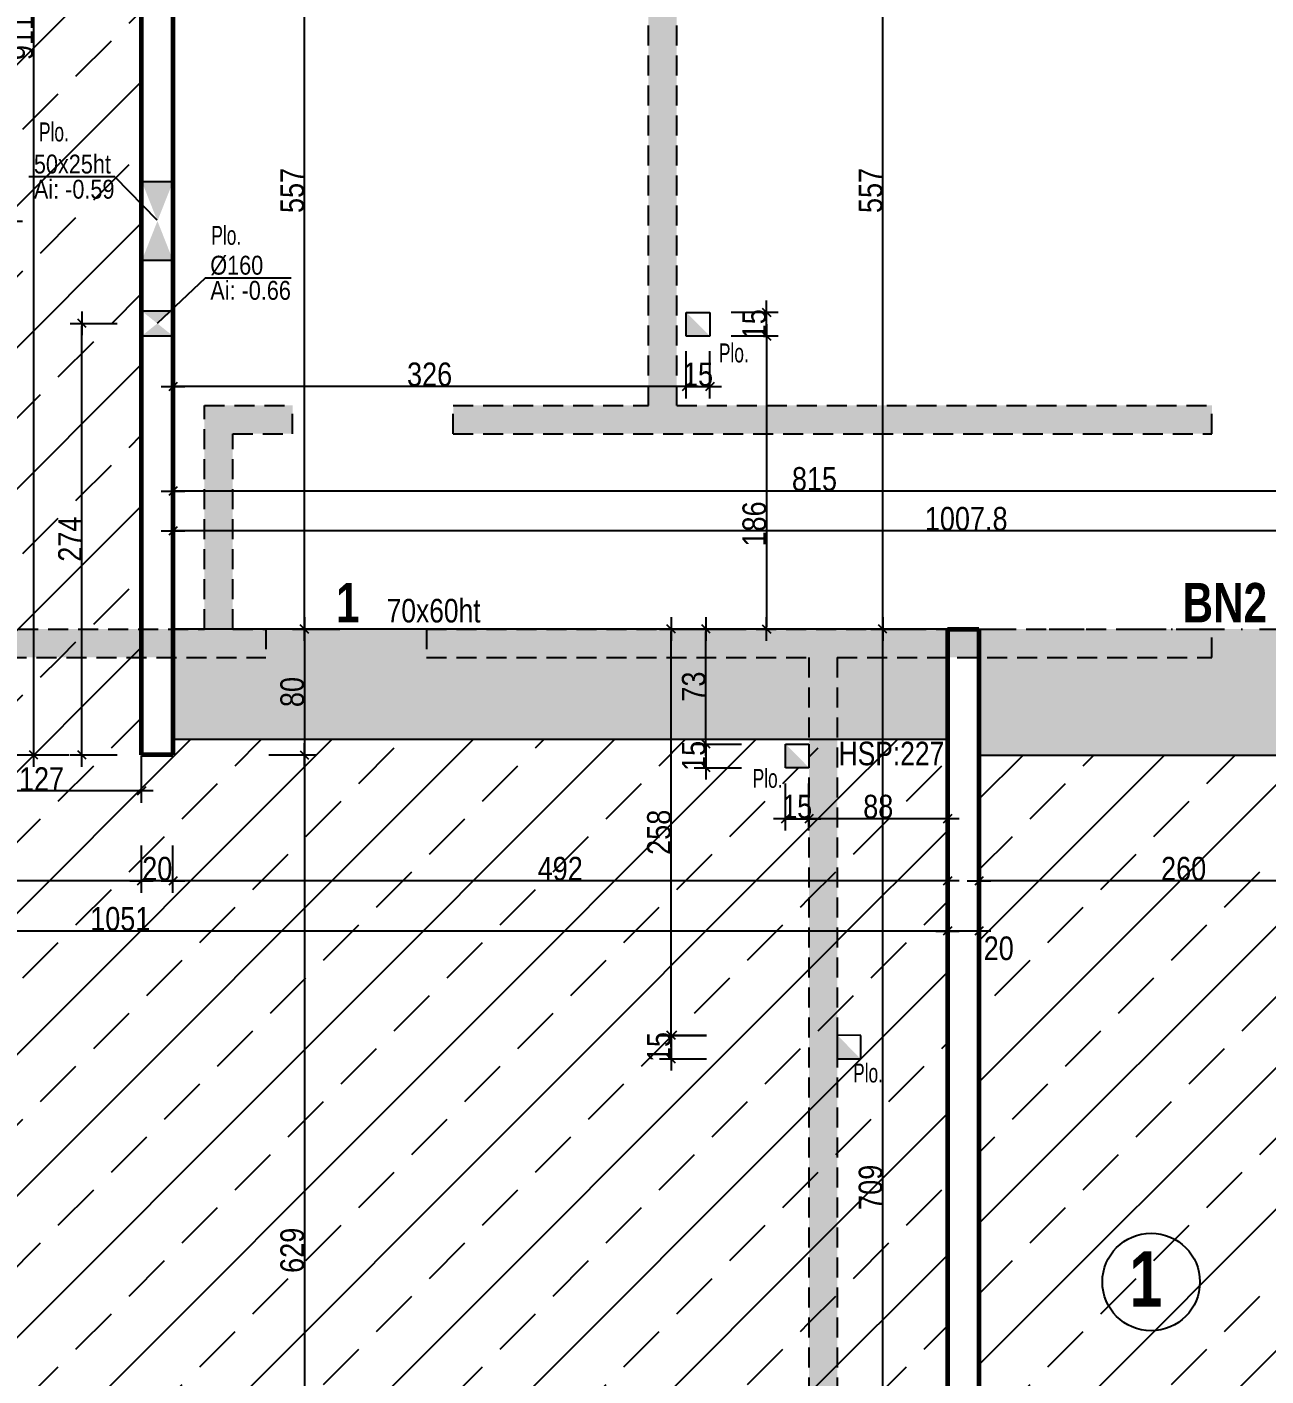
# Model space of a CAD drawing. Header units: centimetres. Extents: x 38820 to 82487, y -36363 to -12804.
# Drawn here: x 48193 to 48980, y -24758 to -23901 of the extents above; entities that cross this region are included whole.
import ezdxf
from ezdxf.enums import TextEntityAlignment as Align

# ---------------------------------------------------------------- set-up
doc = ezdxf.new("R2010")
doc.units = ezdxf.units.CM
doc.header["$LTSCALE"] = 0.5
doc.linetypes.add('CACHEX2', pattern=[19.05, 12.7, -6.35])
doc.linetypes.add('TIRETPT2', pattern=[12.7, 6.35, -3.175, 0, -3.175])
doc.layers.get('DEFPOINTS').update_dxf_attribs({"linetype": 'CONTINUOUS'})
for name, color, linetype in [('01_cote_gen', 4, 'CONTINUOUS'), ('01_linteaux', 2, 'CONTINUOUS'), ('01_murs_sup', 2, 'CACHEX2'), ('01_poch_BN', 9, 'CONTINUOUS'), ('01_resv', 32, 'CONTINUOUS'), ('01_texte', 230, 'CONTINUOUS'), ('AA_COTES', 2, 'CONTINUOUS')]:
    doc.layers.add(name, color=color, linetype=linetype)
doc.layers.add('01_murs_coup', color=5, linetype='CONTINUOUS', lineweight=60)
doc.styles.add('Arial Narrow', font='ARIALN.TTF')
doc.styles.add('impact', font='impact.ttf')
doc.styles.add('MATTE_TXT', font='arial.ttf')
doc.styles.add('STYLE2', font='ARIALN.TTF')
doc.dimstyles.new('JB50', dxfattribs={"dimscale": 0.1, "dimtxt": 150, "dimasz": 15, "dimexe": 0.1, "dimexo": 0.1, "dimgap": 0.09, "dimtad": 1, "dimdec": 1, "dimdsep": 46, "dimtxsty": 'STYLE2', "dimblk1": 'BOND_G', "dimblk2": 'BOND_D', "dimsah": 1, "dimcen": 1.5, "dimdle": 0.01, "dimse1": 1, "dimse2": 1, "dimclrd": 4, "dimclre": 2, "dimclrt": 6, "dimazin": 2, "dimtfac": 2.333333, "dimtdec": 1, "dimtix": 1, "dimtmove": 2, "dimatfit": 3, "dimldrblk": 'BOND_G', "dimfxl": 1, "dimtolj": 1, "dimtzin": 0, "dimarcsym": 0})
pattern_1 = [(135, (-19116.01, 5490.093), (-11.22532015, 9e-16), [7.9375, -7.9375])]

# ---------------------------------------------------------------- blocks, each defined once
blk = doc.blocks.new('BOND_G')
at = {"layer": 'AA_COTES', "color": 0}
for p, q in [((0, -5), (0, 15)), ((5, 0), (-5, 0)), ((1.77, 1.77), (-1.77, -1.77))]:
    blk.add_line(p, q, dxfattribs=at)
blk = doc.blocks.new('BOND_D')
at = {"layer": 'AA_COTES', "color": 0}
for p, q in [((5, 0), (-5, 0)), ((-1.77, -1.77), (1.77, 1.77)), ((0, 5), (0, -15))]:
    blk.add_line(p, q, dxfattribs=at)
blk = doc.blocks.new('*D755')
at = {"layer": '01_cote_gen', "color": 4, "lineweight": -2, "transparency": 16777216}
blk.add_line((49056.14, -24443.32), (48799.13, -24443.32), dxfattribs=at)
at = {"layer": 'DEFPOINTS', "color": 0}
for p in [(48797.63, -24363.37), (49057.64, -24363.37), (48797.63, -24443.32)]:
    blk.add_point(p, dxfattribs=at)
at = {"layer": '01_cote_gen', "color": 4, "lineweight": -2, "transparency": 16777216, "xscale": 1.5, "yscale": 1.5, "zscale": 1.5, "rotation": 180}
blk.add_blockref('BOND_D', (48797.63, -24443.32), dxfattribs=at)
at = {"layer": '01_cote_gen', "color": 4, "lineweight": -2, "transparency": 16777216, "xscale": 1.5, "yscale": 1.5, "zscale": 1.5}
blk.add_blockref('BOND_G', (49057.64, -24443.32), dxfattribs=at)
at = {"layer": '01_cote_gen', "color": 6, "transparency": 16777216, "insert": (48927.63, -24435.65), "char_height": 15, "attachment_point": 5, "style": 'STYLE2'}
blk.add_mtext('\\A1;260', dxfattribs=at)
blk = doc.blocks.new('*D756')
at = {"layer": '01_cote_gen', "color": 4, "lineweight": -2, "transparency": 16777216}
blk.add_line((48776.13, -24443.32), (48287.13, -24443.32), dxfattribs=at)
at = {"layer": 'DEFPOINTS', "color": 0}
for p in [(48285.63, -24363.31), (48777.63, -24394.91), (48285.63, -24443.32)]:
    blk.add_point(p, dxfattribs=at)
at = {"layer": '01_cote_gen', "color": 4, "lineweight": -2, "transparency": 16777216, "xscale": 1.5, "yscale": 1.5, "zscale": 1.5, "rotation": 180}
blk.add_blockref('BOND_D', (48285.63, -24443.32), dxfattribs=at)
at = {"layer": '01_cote_gen', "color": 4, "lineweight": -2, "transparency": 16777216, "xscale": 1.5, "yscale": 1.5, "zscale": 1.5}
blk.add_blockref('BOND_G', (48777.63, -24443.32), dxfattribs=at)
at = {"layer": '01_cote_gen', "color": 6, "transparency": 16777216, "insert": (48531.63, -24435.65), "char_height": 15, "attachment_point": 5, "style": 'STYLE2'}
blk.add_mtext('\\A1;492', dxfattribs=at)
blk = doc.blocks.new('*D757')
at = {"layer": '01_cote_gen', "color": 4, "lineweight": -2, "transparency": 16777216}
blk.add_line((48284.13, -24443.32), (48267.13, -24443.32), dxfattribs=at)
at = {"layer": 'DEFPOINTS', "color": 0}
for p in [(48265.63, -24363.31), (48285.63, -24363.31), (48265.63, -24443.32)]:
    blk.add_point(p, dxfattribs=at)
at = {"layer": '01_cote_gen', "color": 4, "lineweight": -2, "transparency": 16777216, "xscale": 1.5, "yscale": 1.5, "zscale": 1.5, "rotation": 180}
blk.add_blockref('BOND_D', (48265.63, -24443.32), dxfattribs=at)
at = {"layer": '01_cote_gen', "color": 4, "lineweight": -2, "transparency": 16777216, "xscale": 1.5, "yscale": 1.5, "zscale": 1.5}
blk.add_blockref('BOND_G', (48285.63, -24443.32), dxfattribs=at)
at = {"layer": '01_cote_gen', "color": 6, "transparency": 16777216, "insert": (48275.63, -24435.65), "char_height": 15, "attachment_point": 5, "style": 'STYLE2'}
blk.add_mtext('\\A1;20', dxfattribs=at)
blk = doc.blocks.new('*D758')
at = {"layer": '01_cote_gen', "color": 4, "lineweight": -2, "transparency": 16777216}
blk.add_line((48264.13, -24443.32), (47964.14, -24443.32), dxfattribs=at)
at = {"layer": 'DEFPOINTS', "color": 0}
for p in [(47962.64, -24363.31), (48265.63, -24363.31), (47962.64, -24443.32)]:
    blk.add_point(p, dxfattribs=at)
at = {"layer": '01_cote_gen', "color": 4, "lineweight": -2, "transparency": 16777216, "xscale": 1.5, "yscale": 1.5, "zscale": 1.5, "rotation": 180}
blk.add_blockref('BOND_D', (47962.64, -24443.32), dxfattribs=at)
at = {"layer": '01_cote_gen', "color": 4, "lineweight": -2, "transparency": 16777216, "xscale": 1.5, "yscale": 1.5, "zscale": 1.5}
blk.add_blockref('BOND_G', (48265.63, -24443.32), dxfattribs=at)
at = {"layer": '01_cote_gen', "color": 6, "transparency": 16777216, "insert": (48114.13, -24435.65), "char_height": 15, "attachment_point": 5, "style": 'STYLE2'}
blk.add_mtext('\\A1;303', dxfattribs=at)
blk = doc.blocks.new('*D762')
at = {"layer": '01_cote_gen', "color": 4, "lineweight": -2, "transparency": 16777216}
blk.add_line((48796.13, -24475.12), (48779.13, -24475.12), dxfattribs=at)
at = {"layer": 'DEFPOINTS', "color": 0}
for p in [(48777.63, -24475.12), (48777.63, -24527.91), (48797.63, -24527.91)]:
    blk.add_point(p, dxfattribs=at)
at = {"layer": '01_cote_gen', "color": 4, "lineweight": -2, "transparency": 16777216, "xscale": 1.5, "yscale": 1.5, "zscale": 1.5, "rotation": 180}
blk.add_blockref('BOND_D', (48777.63, -24475.12), dxfattribs=at)
at = {"layer": '01_cote_gen', "color": 4, "lineweight": -2, "transparency": 16777216, "xscale": 1.5, "yscale": 1.5, "zscale": 1.5}
blk.add_blockref('BOND_G', (48797.63, -24475.12), dxfattribs=at)
at = {"layer": '01_cote_gen', "color": 6, "transparency": 16777216, "insert": (48810.17, -24486.19), "char_height": 15, "attachment_point": 5, "style": 'STYLE2'}
blk.add_mtext('\\A1;20', dxfattribs=at)
blk = doc.blocks.new('*D763')
at = {"layer": '01_cote_gen', "color": 4, "lineweight": -2, "transparency": 16777216}
blk.add_line((48776.13, -24475.12), (47728.14, -24475.12), dxfattribs=at)
at = {"layer": 'DEFPOINTS', "color": 0}
for p in [(47726.64, -24452.62), (48777.63, -24452.62), (47726.64, -24475.12)]:
    blk.add_point(p, dxfattribs=at)
at = {"layer": '01_cote_gen', "color": 4, "lineweight": -2, "transparency": 16777216, "xscale": 1.5, "yscale": 1.5, "zscale": 1.5, "rotation": 180}
blk.add_blockref('BOND_D', (47726.64, -24475.12), dxfattribs=at)
at = {"layer": '01_cote_gen', "color": 4, "lineweight": -2, "transparency": 16777216, "xscale": 1.5, "yscale": 1.5, "zscale": 1.5}
blk.add_blockref('BOND_G', (48777.63, -24475.12), dxfattribs=at)
at = {"layer": '01_cote_gen', "color": 6, "transparency": 16777216, "insert": (48252.14, -24467.45), "char_height": 15, "attachment_point": 5, "style": 'STYLE2'}
blk.add_mtext('\\A1;1051', dxfattribs=at)
blk = doc.blocks.new('*D805')
at = {"layer": '01_cote_gen', "color": 4, "lineweight": -2, "transparency": 16777216}
blk.add_line((48197.13, -24361.81), (48197.13, -23453.81), dxfattribs=at)
at = {"layer": 'DEFPOINTS', "color": 0}
for p in [(48197.13, -23452.31), (48236.53, -23452.31), (48265.63, -24363.31)]:
    blk.add_point(p, dxfattribs=at)
at = {"layer": '01_cote_gen', "color": 4, "lineweight": -2, "transparency": 16777216, "xscale": 1.5, "yscale": 1.5, "zscale": 1.5}
for name, p, rotation in [('BOND_D', (48197.13, -23452.31), 90), ('BOND_G', (48197.13, -24363.31), 270)]:
    blk.add_blockref(name, p, dxfattribs=dict(at, rotation=rotation))
at = {"layer": '01_cote_gen', "color": 6, "transparency": 16777216, "insert": (48189.46, -23907.81), "char_height": 15, "attachment_point": 5, "rotation": 90, "style": 'STYLE2'}
blk.add_mtext('\\A1;911', dxfattribs=at)
blk = doc.blocks.new('*D811')
at = {"layer": '01_cote_gen', "color": 4, "lineweight": -2, "transparency": 16777216}
blk.add_line((48369.1, -24281.87), (48369.1, -23727.86), dxfattribs=at)
at = {"layer": 'DEFPOINTS', "color": 0}
for p in [(48369.1, -23726.36), (48428.47, -23726.36), (48375.37, -24283.37)]:
    blk.add_point(p, dxfattribs=at)
at = {"layer": '01_cote_gen', "color": 4, "lineweight": -2, "transparency": 16777216, "xscale": 1.5, "yscale": 1.5, "zscale": 1.5}
for name, p, rotation in [('BOND_D', (48369.1, -23726.36), 90), ('BOND_G', (48369.1, -24283.37), 270)]:
    blk.add_blockref(name, p, dxfattribs=dict(at, rotation=rotation))
at = {"layer": '01_cote_gen', "color": 6, "transparency": 16777216, "insert": (48361.47, -24004.87), "char_height": 15, "attachment_point": 5, "rotation": 90, "style": 'STYLE2'}
blk.add_mtext('\\A1;557', dxfattribs=at)
blk = doc.blocks.new('*D812')
at = {"layer": '01_cote_gen', "color": 4, "lineweight": -2, "transparency": 16777216}
blk.add_line((48369.1, -24284.87), (48369.1, -24361.87), dxfattribs=at)
at = {"layer": 'DEFPOINTS', "color": 0}
for p in [(48955.57, -24283.37), (48369.1, -24363.37), (48955.57, -24363.37)]:
    blk.add_point(p, dxfattribs=at)
at = {"layer": '01_cote_gen', "color": 4, "lineweight": -2, "transparency": 16777216, "xscale": 1.5, "yscale": 1.5, "zscale": 1.5}
for name, p, rotation in [('BOND_G', (48369.1, -24283.37), 90), ('BOND_D', (48369.1, -24363.37), 270)]:
    blk.add_blockref(name, p, dxfattribs=dict(at, rotation=rotation))
at = {"layer": '01_cote_gen', "color": 6, "transparency": 16777216, "insert": (48361.44, -24323.37), "char_height": 15, "attachment_point": 5, "rotation": 90, "style": 'STYLE2'}
blk.add_mtext('\\A1;80', dxfattribs=at)
blk = doc.blocks.new('*D813')
at = {"layer": '01_cote_gen', "color": 4, "lineweight": -2, "transparency": 16777216}
blk.add_line((48369.1, -24364.87), (48369.1, -24990.87), dxfattribs=at)
at = {"layer": 'DEFPOINTS', "color": 0}
for p in [(48346.6, -24363.37), (48369.1, -24992.37), (48398.72, -24992.37)]:
    blk.add_point(p, dxfattribs=at)
at = {"layer": '01_cote_gen', "color": 4, "lineweight": -2, "transparency": 16777216, "xscale": 1.5, "yscale": 1.5, "zscale": 1.5}
for name, p, rotation in [('BOND_G', (48369.1, -24363.37), 90), ('BOND_D', (48369.1, -24992.37), 270)]:
    blk.add_blockref(name, p, dxfattribs=dict(at, rotation=rotation))
at = {"layer": '01_cote_gen', "color": 6, "transparency": 16777216, "insert": (48361.44, -24677.87), "char_height": 15, "attachment_point": 5, "rotation": 90, "style": 'STYLE2'}
blk.add_mtext('\\A1;629', dxfattribs=at)
blk = doc.blocks.new('*D823')
at = {"layer": '01_cote_gen', "color": 4, "lineweight": -2, "transparency": 16777216}
blk.add_line((48736.49, -24281.87), (48736.49, -23727.86), dxfattribs=at)
at = {"layer": 'DEFPOINTS', "color": 0}
for p in [(48736.49, -23726.36), (48835.63, -23726.36), (48787.63, -24283.37)]:
    blk.add_point(p, dxfattribs=at)
at = {"layer": '01_cote_gen', "color": 4, "lineweight": -2, "transparency": 16777216, "xscale": 1.5, "yscale": 1.5, "zscale": 1.5}
for name, p, rotation in [('BOND_D', (48736.49, -23726.36), 90), ('BOND_G', (48736.49, -24283.37), 270)]:
    blk.add_blockref(name, p, dxfattribs=dict(at, rotation=rotation))
at = {"layer": '01_cote_gen', "color": 6, "transparency": 16777216, "insert": (48728.85, -24004.87), "char_height": 15, "attachment_point": 5, "rotation": 90, "style": 'STYLE2'}
blk.add_mtext('\\A1;557', dxfattribs=at)
blk = doc.blocks.new('*D824')
at = {"layer": '01_cote_gen', "color": 4, "lineweight": -2, "transparency": 16777216}
blk.add_line((48736.49, -24990.87), (48736.49, -24284.87), dxfattribs=at)
at = {"layer": 'DEFPOINTS', "color": 0}
for p in [(48736.49, -24283.37), (48787.63, -24283.37), (48777.63, -24992.37)]:
    blk.add_point(p, dxfattribs=at)
at = {"layer": '01_cote_gen', "color": 4, "lineweight": -2, "transparency": 16777216, "xscale": 1.5, "yscale": 1.5, "zscale": 1.5}
for name, p, rotation in [('BOND_D', (48736.49, -24283.37), 90), ('BOND_G', (48736.49, -24992.37), 270)]:
    blk.add_blockref(name, p, dxfattribs=dict(at, rotation=rotation))
at = {"layer": '01_cote_gen', "color": 6, "transparency": 16777216, "insert": (48728.82, -24637.87), "char_height": 15, "attachment_point": 5, "rotation": 90, "style": 'STYLE2'}
blk.add_mtext('\\A1;709', dxfattribs=at)
blk = doc.blocks.new('*D1113')
at = {"layer": '01_cote_gen', "color": 4, "lineweight": -2, "transparency": 16777216}
blk.add_line((48167.53, -24361.81), (48167.53, -24025.79), dxfattribs=at)
at = {"layer": 'DEFPOINTS', "color": 0}
for p in [(48167.53, -24024.29), (48214.03, -24024.29), (48203.91, -24363.31)]:
    blk.add_point(p, dxfattribs=at)
at = {"layer": '01_cote_gen', "color": 4, "lineweight": -2, "transparency": 16777216, "xscale": 1.5, "yscale": 1.5, "zscale": 1.5}
for name, p, rotation in [('BOND_D', (48167.53, -24024.29), 90), ('BOND_G', (48167.53, -24363.31), 270)]:
    blk.add_blockref(name, p, dxfattribs=dict(at, rotation=rotation))
at = {"layer": '01_cote_gen', "color": 6, "transparency": 16777216, "insert": (48159.86, -24193.8), "char_height": 15, "attachment_point": 5, "rotation": 90, "style": 'STYLE2'}
blk.add_mtext('\\A1;339', dxfattribs=at)
blk = doc.blocks.new('*D1114')
at = {"layer": '01_cote_gen', "color": 4, "lineweight": -2, "transparency": 16777216}
blk.add_line((48227.75, -24361.81), (48227.75, -24090.84), dxfattribs=at)
at = {"layer": 'DEFPOINTS', "color": 0}
for p in [(48227.75, -24089.34), (48275.67, -24089.34), (48265.63, -24363.31)]:
    blk.add_point(p, dxfattribs=at)
at = {"layer": '01_cote_gen', "color": 4, "lineweight": -2, "transparency": 16777216, "xscale": 1.5, "yscale": 1.5, "zscale": 1.5}
for name, p, rotation in [('BOND_D', (48227.75, -24089.34), 90), ('BOND_G', (48227.75, -24363.31), 270)]:
    blk.add_blockref(name, p, dxfattribs=dict(at, rotation=rotation))
at = {"layer": '01_cote_gen', "color": 6, "transparency": 16777216, "insert": (48220.21, -24226.32), "char_height": 15, "attachment_point": 5, "rotation": 90, "style": 'STYLE2'}
blk.add_mtext('\\A1;274', dxfattribs=at)
blk = doc.blocks.new('*D1117')
at = {"layer": '01_cote_gen', "color": 4, "lineweight": -2, "transparency": 16777216}
blk.add_line((48264.13, -24386.18), (48140.09, -24386.18), dxfattribs=at)
at = {"layer": 'DEFPOINTS', "color": 0}
for p in [(48265.63, -24363.31), (48138.59, -24386.18), (48138.59, -24393.68)]:
    blk.add_point(p, dxfattribs=at)
at = {"layer": '01_cote_gen', "color": 4, "lineweight": -2, "transparency": 16777216, "xscale": 1.5, "yscale": 1.5, "zscale": 1.5, "rotation": 180}
blk.add_blockref('BOND_D', (48138.59, -24386.18), dxfattribs=at)
at = {"layer": '01_cote_gen', "color": 4, "lineweight": -2, "transparency": 16777216, "xscale": 1.5, "yscale": 1.5, "zscale": 1.5}
blk.add_blockref('BOND_G', (48265.63, -24386.18), dxfattribs=at)
at = {"layer": '01_cote_gen', "color": 6, "transparency": 16777216, "insert": (48202.11, -24378.64), "char_height": 15, "attachment_point": 5, "style": 'STYLE2'}
blk.add_mtext('\\A1;127', dxfattribs=at)
blk = doc.blocks.new('*D1118')
at = {"layer": '01_cote_gen', "color": 4, "lineweight": -2, "transparency": 16777216}
blk.add_line((48093.56, -24397.19), (48093.56, -24365.18), dxfattribs=at)
at = {"layer": 'DEFPOINTS', "color": 0}
for p in [(48093.56, -24363.68), (48265.63, -24363.68), (48131.09, -24398.69)]:
    blk.add_point(p, dxfattribs=at)
at = {"layer": '01_cote_gen', "color": 4, "lineweight": -2, "transparency": 16777216, "xscale": 1.5, "yscale": 1.5, "zscale": 1.5}
for name, p, rotation in [('BOND_D', (48093.56, -24363.68), 90), ('BOND_G', (48093.56, -24398.69), 270)]:
    blk.add_blockref(name, p, dxfattribs=dict(at, rotation=rotation))
at = {"layer": '01_cote_gen', "color": 6, "transparency": 16777216, "insert": (48085.89, -24381.19), "char_height": 15, "attachment_point": 5, "rotation": 90, "style": 'STYLE2'}
blk.add_mtext('\\A1;35', dxfattribs=at)
blk = doc.blocks.new('*D1120')
at = {"layer": '01_cote_gen', "color": 4, "lineweight": -2, "transparency": 16777216}
for p, q in [((48624.18, -24354.91), (48624.18, -24353.41)), ((48624.18, -24356.41), (48624.18, -24371.41)), ((48624.18, -24372.91), (48624.18, -24374.41))]:
    blk.add_line(p, q, dxfattribs=at)
at = {"layer": 'DEFPOINTS', "color": 0}
for p in [(48727.93, -24356.41), (48624.18, -24371.41), (48727.93, -24371.41)]:
    blk.add_point(p, dxfattribs=at)
at = {"layer": '01_cote_gen', "color": 4, "lineweight": -2, "transparency": 16777216, "xscale": 1.5, "yscale": 1.5, "zscale": 1.5}
for name, p, rotation in [('BOND_G', (48624.18, -24356.41), 270), ('BOND_D', (48624.18, -24371.41), 90)]:
    blk.add_blockref(name, p, dxfattribs=dict(at, rotation=rotation))
at = {"layer": '01_cote_gen', "color": 6, "transparency": 16777216, "insert": (48616.51, -24363.91), "char_height": 15, "attachment_point": 5, "rotation": 90, "style": 'STYLE2'}
blk.add_mtext('\\A1;15', dxfattribs=at)
blk = doc.blocks.new('*D1121')
at = {"layer": '01_cote_gen', "color": 4, "lineweight": -2, "transparency": 16777216}
blk.add_line((48624.18, -24354.91), (48624.18, -24284.93), dxfattribs=at)
at = {"layer": 'DEFPOINTS', "color": 0}
for p in [(48624.18, -24283.43), (48658.48, -24283.43), (48646.68, -24356.41)]:
    blk.add_point(p, dxfattribs=at)
at = {"layer": '01_cote_gen', "color": 4, "lineweight": -2, "transparency": 16777216, "xscale": 1.5, "yscale": 1.5, "zscale": 1.5}
for name, p, rotation in [('BOND_D', (48624.18, -24283.43), 90), ('BOND_G', (48624.18, -24356.41), 270)]:
    blk.add_blockref(name, p, dxfattribs=dict(at, rotation=rotation))
at = {"layer": '01_cote_gen', "color": 6, "transparency": 16777216, "insert": (48616.51, -24319.92), "char_height": 15, "attachment_point": 5, "rotation": 90, "style": 'STYLE2'}
blk.add_mtext('\\A1;73', dxfattribs=at)
blk = doc.blocks.new('*D1122')
at = {"layer": '01_cote_gen', "color": 4, "lineweight": -2, "transparency": 16777216}
blk.add_line((48776.13, -24403.89), (48691.13, -24403.89), dxfattribs=at)
at = {"layer": 'DEFPOINTS', "color": 0}
for p in [(48689.63, -24371.41), (48777.63, -24384.16), (48689.63, -24403.89)]:
    blk.add_point(p, dxfattribs=at)
at = {"layer": '01_cote_gen', "color": 4, "lineweight": -2, "transparency": 16777216, "xscale": 1.5, "yscale": 1.5, "zscale": 1.5, "rotation": 180}
blk.add_blockref('BOND_D', (48689.63, -24403.89), dxfattribs=at)
at = {"layer": '01_cote_gen', "color": 4, "lineweight": -2, "transparency": 16777216, "xscale": 1.5, "yscale": 1.5, "zscale": 1.5}
blk.add_blockref('BOND_G', (48777.63, -24403.89), dxfattribs=at)
at = {"layer": '01_cote_gen', "color": 6, "transparency": 16777216, "insert": (48733.63, -24396.22), "char_height": 15, "attachment_point": 5, "style": 'STYLE2'}
blk.add_mtext('\\A1;88', dxfattribs=at)
blk = doc.blocks.new('*D1123')
at = {"layer": '01_cote_gen', "color": 4, "lineweight": -2, "transparency": 16777216}
for p, q in [((48673.13, -24403.89), (48671.63, -24403.89)), ((48674.63, -24403.89), (48689.63, -24403.89)), ((48691.13, -24403.89), (48692.63, -24403.89))]:
    blk.add_line(p, q, dxfattribs=at)
at = {"layer": 'DEFPOINTS', "color": 0}
for p in [(48674.63, -24371.41), (48689.63, -24371.41), (48689.63, -24403.89)]:
    blk.add_point(p, dxfattribs=at)
at = {"layer": '01_cote_gen', "color": 4, "lineweight": -2, "transparency": 16777216, "xscale": 1.5, "yscale": 1.5, "zscale": 1.5}
blk.add_blockref('BOND_G', (48674.63, -24403.89), dxfattribs=at)
at = {"layer": '01_cote_gen', "color": 4, "lineweight": -2, "transparency": 16777216, "xscale": 1.5, "yscale": 1.5, "zscale": 1.5, "rotation": 180}
blk.add_blockref('BOND_D', (48689.63, -24403.89), dxfattribs=at)
at = {"layer": '01_cote_gen', "color": 6, "transparency": 16777216, "insert": (48682.13, -24396.22), "char_height": 15, "attachment_point": 5, "style": 'STYLE2'}
blk.add_mtext('\\A1;15', dxfattribs=at)
blk = doc.blocks.new('*D1124')
at = {"layer": '01_cote_gen', "color": 4, "lineweight": -2, "transparency": 16777216}
blk.add_line((48602.08, -24539.92), (48602.08, -24284.93), dxfattribs=at)
at = {"layer": 'DEFPOINTS', "color": 0}
for p in [(48602.08, -24283.43), (48722.5, -24283.43), (48722.5, -24541.42)]:
    blk.add_point(p, dxfattribs=at)
at = {"layer": '01_cote_gen', "color": 4, "lineweight": -2, "transparency": 16777216, "xscale": 1.5, "yscale": 1.5, "zscale": 1.5}
for name, p, rotation in [('BOND_D', (48602.08, -24283.43), 90), ('BOND_G', (48602.08, -24541.42), 270)]:
    blk.add_blockref(name, p, dxfattribs=dict(at, rotation=rotation))
at = {"layer": '01_cote_gen', "color": 6, "transparency": 16777216, "insert": (48594.41, -24412.43), "char_height": 15, "attachment_point": 5, "rotation": 90, "style": 'STYLE2'}
blk.add_mtext('\\A1;258', dxfattribs=at)
blk = doc.blocks.new('*D1125')
at = {"layer": '01_cote_gen', "color": 4, "lineweight": -2, "transparency": 16777216}
for p, q in [((48602.08, -24539.79), (48602.08, -24538.29)), ((48602.08, -24541.29), (48602.08, -24556.29)), ((48602.08, -24557.79), (48602.08, -24559.29))]:
    blk.add_line(p, q, dxfattribs=at)
at = {"layer": 'DEFPOINTS', "color": 0}
for p in [(48707.5, -24541.29), (48602.08, -24556.29), (48707.63, -24556.29)]:
    blk.add_point(p, dxfattribs=at)
at = {"layer": '01_cote_gen', "color": 4, "lineweight": -2, "transparency": 16777216, "xscale": 1.5, "yscale": 1.5, "zscale": 1.5}
for name, p, rotation in [('BOND_G', (48602.08, -24541.29), 270), ('BOND_D', (48602.08, -24556.29), 90)]:
    blk.add_blockref(name, p, dxfattribs=dict(at, rotation=rotation))
at = {"layer": '01_cote_gen', "color": 6, "transparency": 16777216, "insert": (48594.41, -24548.79), "char_height": 15, "attachment_point": 5, "rotation": 90, "style": 'STYLE2'}
blk.add_mtext('\\A1;15', dxfattribs=at)
blk = doc.blocks.new('*D1131')
at = {"layer": '01_cote_gen', "color": 4, "lineweight": -2, "transparency": 16777216}
for p, q in [((48662.64, -24080.84), (48662.64, -24079.34)), ((48662.64, -24097.34), (48662.64, -24082.34)), ((48662.64, -24098.84), (48662.64, -24100.34))]:
    blk.add_line(p, q, dxfattribs=at)
at = {"layer": 'DEFPOINTS', "color": 0}
for p in [(48612.97, -24082.34), (48662.64, -24082.34), (48612.97, -24097.34)]:
    blk.add_point(p, dxfattribs=at)
at = {"layer": '01_cote_gen', "color": 4, "lineweight": -2, "transparency": 16777216, "xscale": 1.5, "yscale": 1.5, "zscale": 1.5}
for name, p, rotation in [('BOND_D', (48662.64, -24082.34), 270), ('BOND_G', (48662.64, -24097.34), 90)]:
    blk.add_blockref(name, p, dxfattribs=dict(at, rotation=rotation))
at = {"layer": '01_cote_gen', "color": 6, "transparency": 16777216, "insert": (48654.97, -24089.84), "char_height": 15, "attachment_point": 5, "rotation": 90, "style": 'STYLE2'}
blk.add_mtext('\\A1;15', dxfattribs=at)
blk = doc.blocks.new('*D1132')
at = {"layer": '01_cote_gen', "color": 4, "lineweight": -2, "transparency": 16777216}
blk.add_line((48662.64, -24098.84), (48662.64, -24281.87), dxfattribs=at)
at = {"layer": 'DEFPOINTS', "color": 0}
for p in [(48647.31, -24097.34), (48647.31, -24283.37), (48662.64, -24283.37)]:
    blk.add_point(p, dxfattribs=at)
at = {"layer": '01_cote_gen', "color": 4, "lineweight": -2, "transparency": 16777216, "xscale": 1.5, "yscale": 1.5, "zscale": 1.5}
for name, p, rotation in [('BOND_G', (48662.64, -24097.34), 90), ('BOND_D', (48662.64, -24283.37), 270)]:
    blk.add_blockref(name, p, dxfattribs=dict(at, rotation=rotation))
at = {"layer": '01_cote_gen', "color": 6, "transparency": 16777216, "insert": (48654.97, -24216.65), "char_height": 15, "attachment_point": 5, "rotation": 90, "style": 'STYLE2'}
blk.add_mtext('\\A1;186', dxfattribs=at)
blk = doc.blocks.new('*D1133')
at = {"layer": '01_cote_gen', "color": 4, "lineweight": -2, "transparency": 16777216}
blk.add_line((48610.15, -24129.41), (48287.13, -24129.41), dxfattribs=at)
at = {"layer": 'DEFPOINTS', "color": 0}
for p in [(48611.65, -24097.34), (48285.63, -24118.52), (48285.63, -24129.41)]:
    blk.add_point(p, dxfattribs=at)
at = {"layer": '01_cote_gen', "color": 4, "lineweight": -2, "transparency": 16777216, "xscale": 1.5, "yscale": 1.5, "zscale": 1.5, "rotation": 180}
blk.add_blockref('BOND_D', (48285.63, -24129.41), dxfattribs=at)
at = {"layer": '01_cote_gen', "color": 4, "lineweight": -2, "transparency": 16777216, "xscale": 1.5, "yscale": 1.5, "zscale": 1.5}
blk.add_blockref('BOND_G', (48611.65, -24129.41), dxfattribs=at)
at = {"layer": '01_cote_gen', "color": 6, "transparency": 16777216, "insert": (48448.64, -24121.74), "char_height": 15, "attachment_point": 5, "style": 'STYLE2'}
blk.add_mtext('\\A1;326', dxfattribs=at)
blk = doc.blocks.new('*D1134')
at = {"layer": '01_cote_gen', "color": 4, "lineweight": -2, "transparency": 16777216}
for p, q in [((48610.15, -24129.41), (48608.65, -24129.41)), ((48611.65, -24129.41), (48626.65, -24129.41)), ((48628.15, -24129.41), (48629.65, -24129.41))]:
    blk.add_line(p, q, dxfattribs=at)
at = {"layer": 'DEFPOINTS', "color": 0}
for p in [(48611.65, -24097.34), (48626.65, -24097.34), (48626.65, -24129.41)]:
    blk.add_point(p, dxfattribs=at)
at = {"layer": '01_cote_gen', "color": 4, "lineweight": -2, "transparency": 16777216, "xscale": 1.5, "yscale": 1.5, "zscale": 1.5}
blk.add_blockref('BOND_G', (48611.65, -24129.41), dxfattribs=at)
at = {"layer": '01_cote_gen', "color": 4, "lineweight": -2, "transparency": 16777216, "xscale": 1.5, "yscale": 1.5, "zscale": 1.5, "rotation": 180}
blk.add_blockref('BOND_D', (48626.65, -24129.41), dxfattribs=at)
at = {"layer": '01_cote_gen', "color": 6, "transparency": 16777216, "insert": (48619.15, -24121.74), "char_height": 15, "attachment_point": 5, "style": 'STYLE2'}
blk.add_mtext('\\A1;15', dxfattribs=at)
blk = doc.blocks.new('*D1138')
at = {"layer": '01_cote_gen', "color": 4, "lineweight": -2, "transparency": 16777216}
blk.add_line((49099.12, -24195.82), (48287.13, -24195.82), dxfattribs=at)
at = {"layer": 'DEFPOINTS', "color": 0}
for p in [(49100.62, -24141.37), (48285.63, -24163.69), (48285.63, -24195.82)]:
    blk.add_point(p, dxfattribs=at)
at = {"layer": '01_cote_gen', "color": 4, "lineweight": -2, "transparency": 16777216, "xscale": 1.5, "yscale": 1.5, "zscale": 1.5, "rotation": 180}
blk.add_blockref('BOND_D', (48285.63, -24195.82), dxfattribs=at)
at = {"layer": '01_cote_gen', "color": 4, "lineweight": -2, "transparency": 16777216, "xscale": 1.5, "yscale": 1.5, "zscale": 1.5}
blk.add_blockref('BOND_G', (49100.62, -24195.82), dxfattribs=at)
at = {"layer": '01_cote_gen', "color": 6, "transparency": 16777216, "insert": (48693.12, -24188.15), "char_height": 15, "attachment_point": 5, "style": 'STYLE2'}
blk.add_mtext('\\A1;815', dxfattribs=at)
blk = doc.blocks.new('*D1140')
at = {"layer": '01_cote_gen', "color": 4, "lineweight": -2, "transparency": 16777216}
blk.add_line((49291.89, -24221.11), (48287.13, -24221.11), dxfattribs=at)
at = {"layer": 'DEFPOINTS', "color": 0}
for p in [(48285.63, -24182.51), (49293.39, -24207.42), (48285.63, -24221.11)]:
    blk.add_point(p, dxfattribs=at)
at = {"layer": '01_cote_gen', "color": 4, "lineweight": -2, "transparency": 16777216, "xscale": 1.5, "yscale": 1.5, "zscale": 1.5, "rotation": 180}
blk.add_blockref('BOND_D', (48285.63, -24221.11), dxfattribs=at)
at = {"layer": '01_cote_gen', "color": 4, "lineweight": -2, "transparency": 16777216, "xscale": 1.5, "yscale": 1.5, "zscale": 1.5}
blk.add_blockref('BOND_G', (49293.39, -24221.11), dxfattribs=at)
at = {"layer": '01_cote_gen', "color": 6, "transparency": 16777216, "insert": (48789.51, -24213.44), "char_height": 15, "attachment_point": 5, "style": 'STYLE2'}
blk.add_mtext('\\A1;1007.8', dxfattribs=at)

msp = doc.modelspace()

# ---------------------------------------------------------------- hatches: boundary and pattern name
at = {"layer": '01_murs_sup'}
h = msp.add_hatch(dxfattribs=at)
h.set_pattern_fill('DASH', color=256, scale=2.5, angle=135)
h.set_pattern_definition(pattern_1)
h.paths.add_polyline_path([(48345.631, -23432.383), (47942.631, -23432.383), (47942.631, -24283.387), (47706.634, -24283.387), (47706.634, -24754.349), (47722.634, -24754.349), (47722.634, -24301.39), (48344.628, -24301.39), (48344.631, -24283.387), (48323.631, -24283.387), (48323.631, -24159.371), (48361.631, -24159.371), (48361.631, -24141.371), (48305.631, -24141.371), (48305.631, -24283.387), (47958.631, -24283.387), (47958.631, -23448.383), (48345.631, -23448.383)])
h = msp.add_hatch(dxfattribs=at)
h.set_pattern_fill('DASH', color=256, scale=2.5, angle=135)
h.set_pattern_definition(pattern_1)
h.paths.add_polyline_path([(49690.631, -24101.371), (49672.631, -24101.371), (49672.631, -24106.371), (49372.631, -24106.371), (49372.631, -23783.371), (49672.631, -23783.371), (49672.631, -23999.371), (49690.631, -23999.371), (49690.631, -23580.371), (49672.631, -23580.371), (49672.631, -23765.371), (49372.631, -23765.371), (49372.631, -23448.383), (49690.631, -23448.383), (49690.631, -23432.383), (49168.631, -23432.383), (49168.631, -23448.383), (49354.631, -23448.383), (49354.631, -24106.371), (49311.631, -24106.371), (49311.631, -24141.371), (49047.631, -24141.371), (49047.631, -24159.371), (49329.631, -24159.371), (49329.631, -24124.371), (49672.631, -24124.371), (49672.631, -24159.371), (49690.631, -24159.371)])
h.paths.add_polyline_path([(48945.631, -24141.371), (48605.631, -24141.371), (48605.631, -23448.383), (48647.631, -23448.383), (48647.631, -23432.383), (48525.631, -23432.383), (48525.631, -23448.383), (48587.631, -23448.383), (48587.631, -24141.371), (48463.631, -24141.371), (48463.631, -24159.371), (48945.631, -24159.371)])
h.paths.add_polyline_path([(49073.631, -23432.383), (48917.631, -23432.383), (48917.631, -23448.383), (49073.631, -23448.383)])
h = msp.add_hatch(dxfattribs=at)
h.set_pattern_fill('DASH', color=256, scale=2.5, angle=135)
h.set_pattern_definition(pattern_1)
h.paths.add_polyline_path([(47916.634, -24996.391), (47722.634, -24996.391), (47722.634, -24851.349), (47706.634, -24851.349), (47706.634, -25012.391), (47916.634, -25012.391)])
h.paths.add_polyline_path([(49167.634, -24996.391), (48707.634, -24996.391), (48707.634, -24301.43), (48945.631, -24301.43), (48945.631, -24283.431), (48446.631, -24283.431), (48446.628, -24301.43), (48689.634, -24301.43), (48689.634, -24996.391), (48096.634, -24996.391), (48096.634, -25012.391), (49167.634, -25012.391)])
h.paths.add_polyline_path([(49342.634, -24996.391), (49262.634, -24996.391), (49262.634, -25012.391), (49342.634, -25012.391)], flags=17)
h.paths.add_polyline_path([(49690.631, -24283.431), (49047.631, -24283.431), (49047.631, -24301.43), (49672.631, -24301.43), (49672.631, -24996.391), (49522.634, -24996.391), (49522.634, -25012.391), (49690.631, -25012.391)])
at = {"layer": '01_poch_BN'}
h = msp.add_hatch(dxfattribs=at)
h.set_pattern_fill('ANSI33', color=256, scale=10)
h.paths.add_polyline_path([(48265.63, -23472.356), (48265.63, -23472.356), (48265.632, -23532.357), (48285.63, -23532.356), (48285.63, -23472.356), (48265.63, -23472.356), (48265.63, -23532.357), (48265.632, -23532.357), (48265.63, -23472.356), (48285.63, -23472.356), (48285.63, -23432.383), (47942.635, -23432.383), (47942.635, -23949.306), (47942.635, -23969.306), (47942.635, -23969.306), (47942.635, -23999.315), (47962.635, -23999.315), (47962.635, -24049.315), (47942.635, -24049.315), (47942.635, -24301.39), (48265.63, -24301.39)])
h.paths.add_polyline_path([(48545.63, -23472.356), (48285.631, -23472.356), (48285.631, -23532.356), (48285.63, -23646.361), (48545.63, -23646.361)])
h.paths.add_polyline_path([(48587.631, -23472.356), (48565.63, -23472.356), (48565.63, -23646.361), (48587.631, -23646.361)])
h.paths.add_polyline_path([(48605.631, -23472.356), (48587.631, -23472.356), (48587.631, -23646.361), (48605.631, -23646.361)])
h.paths.add_polyline_path([(48825.63, -23472.356), (48605.631, -23472.356), (48605.631, -23646.361), (48825.63, -23646.361)])
edge = h.paths.add_edge_path()
edge.add_arc((48934.132, -23542.397), 30.98, 0, 360)
h.paths.add_polyline_path([(49105.63, -23472.356), (48845.63, -23472.356), (48845.63, -23646.361), (49105.63, -23646.361)])
h = msp.add_hatch(color=256, dxfattribs=at)
h.dxf.hatch_style = 1
h.paths.add_polyline_path([(48689.634, -24301.43), (48446.628, -24301.43), (48446.631, -24283.374), (48344.631, -24283.374), (48344.628, -24301.39), (48285.63, -24301.39), (48285.63, -24353.309), (48689.634, -24353.309)])
h.paths.add_polyline_path([(48344.631, -24283.387), (48323.631, -24283.387), (48305.631, -24283.381), (48305.631, -24283.387), (48285.63, -24283.387), (48285.63, -24301.39), (48344.628, -24301.39)], flags=17)
h.paths.add_polyline_path([(48777.634, -24283.431), (48446.631, -24283.431), (48446.628, -24301.43), (48689.634, -24301.43), (48689.634, -24353.309), (48707.634, -24353.309), (48707.634, -24301.43), (48777.634, -24301.43)])
h.paths.add_polyline_path([(48777.634, -24301.43), (48707.634, -24301.43), (48707.634, -24353.309), (48777.634, -24353.309)])
h.paths.add_polyline_path([(49057.635, -24301.43), (49047.631, -24301.43), (49047.631, -24283.374), (48945.631, -24283.374), (48945.631, -24301.43), (48797.634, -24301.43), (48797.634, -24363.374), (49057.635, -24363.374)])
h.paths.add_polyline_path([(48945.631, -24283.431), (48797.634, -24283.431), (48797.634, -24301.43), (48945.631, -24301.43)], flags=17)
h.paths.add_polyline_path([(49057.635, -24283.431), (49047.631, -24283.431), (49047.631, -24301.43), (49057.635, -24301.43)], flags=17)
h.paths.add_polyline_path([(49392.64, -24301.43), (49077.635, -24301.43), (49077.636, -24363.374), (49263.631, -24363.374), (49263.631, -24992.374), (49268.631, -24992.374), (49268.631, -24854.391), (49268.631, -24992.374), (49313.631, -24992.374), (49313.631, -24363.374), (49392.64, -24363.374)])
h.paths.add_polyline_path([(49251.311, -24283.431), (49288.631, -24364.941)])
h.paths.add_polyline_path([(49392.64, -24283.431), (49077.635, -24283.431), (49077.635, -24301.43), (49392.64, -24301.43)])
h.paths.add_polyline_path([(49272.522, -24283.431), (49268.631, -24364.941)], flags=16)
h = msp.add_hatch(dxfattribs=at)
h.set_pattern_fill('ANSI33', color=256, scale=10)
h.paths.add_polyline_path([(48689.634, -24371.411), (48674.634, -24371.411), (48674.634, -24356.411), (48689.634, -24356.549), (48689.634, -24353.309), (48285.63, -24353.309), (48285.63, -24363.309), (48265.63, -24363.309), (48265.63, -24301.39), (47962.635, -24301.39), (47962.635, -24363.309), (47942.635, -24363.309), (47942.635, -24303.314), (47802.638, -24303.314), (47759.585, -24303.314), (47759.585, -24303.501), (47739.911, -24303.314), (47726.638, -24303.314), (47726.638, -24484.414), (47746.638, -24484.414), (47746.638, -24992.374), (48689.634, -24992.374)])
h.paths.add_polyline_path([(48138.591, -24413.693), (48123.591, -24413.693), (48123.591, -24398.693), (48138.591, -24398.693)], flags=16)
h = msp.add_hatch(dxfattribs=at)
h.set_pattern_fill('ANSI33', color=256, scale=10)
h.paths.add_polyline_path([(49263.631, -24414.407), (49248.631, -24414.407), (49248.77, -24399.409), (49263.631, -24399.546), (49263.631, -24414.407), (49263.631, -24992.374), (49268.631, -24992.374), (49268.631, -24854.391), (49288.631, -24854.391), (49288.631, -24992.374), (49313.631, -24992.374), (49313.631, -24363.374), (49392.64, -24363.374), (49392.64, -24301.43), (49077.635, -24301.43), (49077.637, -24637.364), (49057.635, -24637.364), (49057.635, -24363.374), (48797.634, -24363.374), (48797.634, -24992.374), (48998.682, -24992.374), (48998.682, -24992.332), (49015.457, -24992.374), (49263.631, -24992.374)])
h.paths.add_polyline_path([(49268.631, -24631.391), (49268.631, -24559.391), (49288.631, -24559.391), (49288.631, -24631.391)], flags=16)
h.paths.add_polyline_path([(49672.631, -24363.374), (49412.64, -24363.374), (49392.64, -24363.374), (49313.631, -24363.374), (49313.631, -24992.374), (49672.631, -24992.374)])
h.paths.add_polyline_path([(50020.63, -24363.374), (49710.64, -24363.374), (49710.64, -24508.344), (49725.869, -24508.344), (49725.869, -24523.344), (49710.64, -24523.344), (49710.64, -24947.324), (49710.725, -24947.324), (49710.728, -24987.324), (49710.708, -24992.374), (49720.688, -24992.374), (49720.688, -24977.374), (49735.688, -24977.374), (49735.688, -24992.374), (49990.507, -24992.374), (49990.645, -24977.375), (50005.607, -24977.374), (50005.607, -24992.374), (50020.63, -24992.374)])
h.paths.add_polyline_path([(50038.63, -24363.374), (50020.63, -24363.374), (50020.63, -24992.374), (50038.63, -24992.374)])
h.paths.add_polyline_path([(50313.62, -24363.374), (50060.634, -24363.374), (50060.634, -24992.374), (50073.64, -24992.374), (50073.641, -24992.335), (50089.59, -24992.374), (50313.62, -24992.374)])
h.paths.add_polyline_path([(50779.625, -24363.374), (50761.625, -24363.374), (50761.625, -24992.374), (50779.625, -24992.374)])
h.paths.add_polyline_path([(51318.625, -24637.368), (51227.635, -24637.368), (51207.635, -24637.368), (51207.635, -24363.374), (50929.635, -24363.374), (50909.635, -24363.374), (50779.625, -24363.374), (50779.625, -24542.358), (50794.625, -24542.358), (50794.625, -24557.358), (50779.625, -24557.358), (50779.625, -24992.374), (51052.615, -24992.374), (51052.616, -24992.334), (51068.614, -24992.374), (51318.625, -24992.374)])
h.paths.add_polyline_path([(51505.635, -24363.374), (51227.635, -24363.374), (51227.635, -24557.368), (51505.635, -24557.368)])
h.paths.add_polyline_path([(51343.619, -24413.415), (51328.619, -24413.415), (51328.619, -24398.415), (51343.619, -24398.415)], flags=16)
h.paths.add_polyline_path([(51726.627, -24363.374), (51525.635, -24363.374), (51525.635, -24637.368), (51505.635, -24637.368), (51368.625, -24637.368), (51368.625, -24992.374), (51726.627, -24992.374)])
h.paths.add_polyline_path([(51744.627, -24363.374), (51726.627, -24363.374), (51726.627, -24992.374), (51744.627, -24992.374)])
h.paths.add_polyline_path([(51858.627, -24655.391), (51744.627, -24655.391), (51744.627, -24673.391), (51858.627, -24673.391)])
h.paths.add_polyline_path([(51858.627, -24476.347), (51843.627, -24476.347), (51843.627, -24461.347), (51858.627, -24461.347), (51858.627, -24363.374), (51823.637, -24363.374), (51803.637, -24363.374), (51744.627, -24363.374), (51744.627, -24655.391), (51858.627, -24655.391)])
h.paths.add_polyline_path([(51858.627, -24673.391), (51744.627, -24673.391), (51744.627, -24992.374), (51758.628, -24992.374), (51758.628, -24992.334), (51774.627, -24992.374), (51858.627, -24992.374)])
h.paths.add_polyline_path([(52121.635, -24363.374), (52101.635, -24363.374), (51938.627, -24363.374), (51938.627, -24655.391), (51972.627, -24655.391), (51972.627, -24673.391), (51938.627, -24673.391), (51938.627, -24992.374), (52399.597, -24992.374), (52399.595, -24952.375), (52399.596, -24363.374)])
edge = h.paths.add_edge_path()
edge.add_arc((50538.073, -24697.975), 30.98, 0, 360)
h.paths.add_polyline_path([(50761.625, -24363.374), (50631.635, -24363.374), (50611.635, -24363.374), (50363.62, -24363.374), (50363.62, -24992.374), (50761.625, -24992.374)])
h = msp.add_hatch(dxfattribs=at)
h.set_pattern_fill('ANSI33', color=256, scale=10)
h.paths.add_polyline_path([(48707.634, -24556.285), (48707.496, -24556.285), (48707.496, -24541.285), (48707.604, -24353.309), (48689.634, -24353.309), (48689.634, -24992.374), (48707.634, -24992.374)])
h.paths.add_polyline_path([(48777.634, -24353.309), (48707.634, -24353.309), (48707.634, -24541.287), (48722.496, -24541.424), (48722.496, -24556.285), (48707.634, -24556.285), (48707.634, -24992.374), (48777.634, -24992.374)])

# ---------------------------------------------------------------- linework, layer by layer
at = {"layer": '01_linteaux'}
for p, q in [((48777.634, -24283.374), (48285.63, -24283.374)), ((48285.63, -24353.309), (48777.634, -24353.309)), ((48797.634, -24363.374), (49057.635, -24363.374))]:
    msp.add_line(p, q, dxfattribs=at)
at = {"layer": '01_linteaux', "linetype": 'TIRETPT2', "ltscale": 7}
msp.add_line((48797.634, -24283.374), (49057.635, -24283.374), dxfattribs=at)
at = {"layer": '01_murs_coup'}
for p, q in [((48285.63, -22814.314), (48285.63, -24363.309)), ((48285.63, -22814.314), (48285.63, -24363.309)), ((48265.63, -24363.309), (48265.63, -23452.309)), ((48265.63, -24363.309), (48265.63, -23452.309)), ((48777.634, -24283.374), (48797.634, -24283.374)), ((48777.634, -24283.374), (48777.634, -24992.374)), ((48777.634, -24283.374), (48797.634, -24283.374)), ((48777.634, -24283.374), (48777.634, -24992.374)), ((48797.634, -24283.374), (48797.634, -24992.374)), ((48797.634, -24283.374), (48797.634, -24992.374)), ((48285.63, -24363.309), (48265.63, -24363.309)), ((48285.63, -24363.309), (48265.63, -24363.309))]:
    msp.add_line(p, q, dxfattribs=at)
at = {"layer": '01_murs_sup', "ltscale": 2}
for p, q in [((48587.631, -24141.371), (48587.631, -23448.383)), ((48605.631, -24141.371), (48605.631, -23448.383)), ((48305.631, -24283.387), (48305.631, -24141.371)), ((48305.631, -24141.371), (48361.631, -24141.371)), ((48361.631, -24159.371), (48361.631, -24141.371)), ((48463.631, -24159.371), (48463.631, -24141.371)), ((48463.631, -24141.371), (48587.631, -24141.371)), ((48605.631, -24141.371), (48945.631, -24141.371)), ((48945.631, -24159.371), (48945.631, -24141.371)), ((48323.631, -24283.387), (48323.631, -24159.371)), ((48323.631, -24159.371), (48361.631, -24159.371)), ((48463.631, -24159.371), (48945.631, -24159.371)), ((47958.631, -24283.387), (48305.631, -24283.387)), ((48323.631, -24283.387), (48344.631, -24283.387)), ((48344.631, -24283.387), (48344.628, -24301.39)), ((48446.631, -24283.431), (48446.628, -24301.43)), ((48446.631, -24283.431), (48945.631, -24283.431)), ((48945.631, -24301.43), (48945.631, -24283.431)), ((47722.634, -24301.39), (48344.628, -24301.39)), ((48446.628, -24301.43), (48689.634, -24301.43)), ((48689.634, -24301.43), (48689.634, -24996.391)), ((48707.634, -24301.43), (48707.634, -24996.391)), ((48707.634, -24301.43), (48945.631, -24301.43))]:
    msp.add_line(p, q, dxfattribs=at)
at = {"layer": '01_resv'}
for p, q in [((48265.876, -23999.296), (48285.633, -23999.295)), ((48265.877, -24049.291), (48265.876, -23999.296)), ((48285.633, -23999.295), (48285.633, -24049.295)), ((48285.633, -24049.295), (48265.877, -24049.291)), ((48265.669, -24081.339), (48285.669, -24081.337)), ((48265.669, -24097.339), (48265.669, -24081.339)), ((48285.669, -24081.337), (48285.67, -24097.337)), ((48611.653, -24097.339), (48611.653, -24082.339)), ((48611.653, -24082.339), (48626.653, -24082.339)), ((48626.653, -24082.339), (48626.653, -24097.339)), ((48285.67, -24097.337), (48265.67, -24097.339)), ((48626.653, -24097.339), (48611.653, -24097.339)), ((48674.634, -24371.411), (48674.634, -24356.411)), ((48674.634, -24356.411), (48689.634, -24356.549)), ((48689.634, -24356.549), (48689.634, -24371.411)), ((48689.634, -24371.411), (48674.634, -24371.411)), ((48722.496, -24541.424), (48707.496, -24541.285)), ((48707.496, -24541.285), (48707.496, -24556.285)), ((48722.496, -24556.285), (48722.496, -24541.424)), ((48707.496, -24556.285), (48722.496, -24556.285))]:
    msp.add_line(p, q, dxfattribs=at)
for points in [[(48265.877, -24049.291), (48285.633, -24049.291), (48285.63, -23999.295), (48265.876, -23999.295)], [(48265.67, -24097.339), (48285.669, -24097.337), (48285.668, -24081.337), (48265.669, -24081.339)], [(48626.653, -24097.339), (48611.653, -24097.339), (48611.653, -24082.339)], [(48689.634, -24371.411), (48674.634, -24371.411), (48674.772, -24356.413)], [(48722.496, -24556.285), (48707.496, -24556.285), (48707.634, -24541.287)]]:
    msp.add_solid(points, dxfattribs=at)
at = {"layer": '01_texte'}
for p, q in [((48248.715, -23996.269), (48194.106, -23996.269)), ((48248.715, -23996.269), (48275.427, -24023.464)), ((48306.16, -24060.499), (48275.669, -24089.338)), ((48360.769, -24060.499), (48306.16, -24060.499))]:
    msp.add_line(p, q, dxfattribs=at)
msp.add_circle((48906.977, -24697.975), 30.98, dxfattribs=at)

# ---------------------------------------------------------------- texts
at = {"layer": '01_texte', "style": 'Arial Narrow', "width": 0.8}
for p in [(48200.516, -23973.716), (48310.021, -24039.382), (48632.427, -24114.029), (48653.864, -24384.192), (48717.689, -24571.272)]:
    msp.add_text('Plo.', height=12, dxfattribs=at).set_placement(p)
at = {"layer": '01_texte', "style": 'Arial Narrow'}
for s, p in [('50x25ht', (48197.273, -23994.11)), ('Ai: -0.59', (48197.273, -24010.085)), ('%%C160', (48309.327, -24058.34)), ('Ai: -0.66', (48309.327, -24074.315))]:
    msp.add_text(s, height=12, dxfattribs=at).set_placement(p)
at = {"layer": '01_texte', "style": 'impact'}
for s, p in [('1', (48396.685, -24286.633)), ('BN2', (48953.783, -24286.633))]:
    msp.add_text(s, height=25, dxfattribs=at).set_placement(p, align=Align.BOTTOM_CENTER)
at = {"layer": '01_texte', "style": 'MATTE_TXT', "width": 0.8}
for s, p in [('70x60ht', (48451.19, -24283.703)), ('HSP:227', (48741.989, -24374.393))]:
    msp.add_text(s, height=15, dxfattribs=at).set_placement(p, align=Align.BOTTOM_CENTER)
at = {"layer": '01_texte', "style": 'impact'}
msp.add_text('1', height=35, dxfattribs=at).set_placement((48903.638, -24696.093), align=Align.MIDDLE_CENTER)

# ---------------------------------------------------------------- dimensions: what is measured, and where the dimension line sits
at = {"layer": '01_cote_gen'}
for base, p1, p2, picture, middle in [((48197.133, -23452.309), (48265.63, -24363.309), (48236.534, -23452.309), '*D805', (48189.465, -23907.809)), ((48369.103, -23726.361), (48375.374, -24283.374), (48428.468, -23726.361), '*D811', (48361.466, -24004.867)), ((48736.492, -23726.361), (48787.634, -24283.374), (48835.63, -23726.361), '*D823', (48728.855, -24004.867)), ((48167.528, -24024.293), (48203.906, -24363.309), (48214.029, -24024.293), '*D1113', (48159.86, -24193.801)), ((48662.638, -24082.339), (48612.974, -24097.339), (48612.974, -24082.339), '*D1131', (48654.97, -24089.839)), ((48227.747, -24089.338), (48265.63, -24363.309), (48275.669, -24089.338), '*D1114', (48220.208, -24226.324)), ((48369.103, -24363.374), (48955.568, -24283.374), (48955.568, -24363.374), '*D812', (48361.436, -24323.374)), ((48602.082, -24283.431), (48722.496, -24541.424), (48722.496, -24283.431), '*D1124', (48594.415, -24412.427)), ((48624.182, -24283.431), (48646.682, -24356.411), (48658.483, -24283.431), '*D1121', (48616.514, -24319.921)), ((48736.492, -24283.374), (48777.634, -24992.374), (48787.634, -24283.374), '*D824', (48728.824, -24637.874)), ((48624.182, -24371.411), (48727.933, -24356.411), (48727.933, -24371.411), '*D1120', (48616.514, -24363.911)), ((48093.559, -24363.678), (48131.091, -24398.693), (48265.63, -24363.678), '*D1118', (48085.892, -24381.185)), ((48369.103, -24992.374), (48346.603, -24363.374), (48398.721, -24992.374), '*D813', (48361.436, -24677.874)), ((48602.082, -24556.285), (48707.496, -24541.285), (48707.634, -24556.285), '*D1125', (48594.415, -24548.785))]:
    dim = msp.add_linear_dim(base=base, p1=p1, p2=p2, angle=90, dimstyle='JB50', dxfattribs=at)
    dim.commit()
    dim.dimension.update_dxf_attribs({"geometry": picture, "text_midpoint": middle})
dim = msp.add_linear_dim(base=(48662.638, -24283.374), p1=(48647.311, -24097.339), p2=(48647.311, -24283.374), angle=90, dimstyle='JB50', dxfattribs=at)
dim.commit()
dim.dimension.update_dxf_attribs({"geometry": '*D1132', "text_midpoint": (48654.97, -24216.646), "dimtype": 160})
for base, p1, p2, picture, middle in [((48285.63, -24129.411), (48611.653, -24097.339), (48285.63, -24118.52), '*D1133', (48448.641, -24121.744)), ((48626.653, -24129.411), (48611.653, -24097.339), (48626.653, -24097.339), '*D1134', (48619.153, -24121.744)), ((48285.63, -24195.82), (49100.618, -24141.371), (48285.63, -24163.695), '*D1138', (48693.124, -24188.153)), ((48285.63, -24221.111), (49293.39, -24207.42), (48285.63, -24182.505), '*D1140', (48789.51, -24213.443)), ((47962.635, -24443.316), (48265.63, -24363.309), (47962.635, -24363.309), '*D758', (48114.133, -24435.648)), ((48138.591, -24386.178), (48265.63, -24363.309), (48138.591, -24393.678), '*D1117', (48202.111, -24378.638)), ((48265.63, -24443.316), (48285.63, -24363.309), (48265.63, -24363.309), '*D757', (48275.63, -24435.648)), ((48285.63, -24443.316), (48777.634, -24394.908), (48285.63, -24363.309), '*D756', (48531.632, -24435.648)), ((48797.634, -24443.316), (49057.635, -24363.374), (48797.634, -24363.374), '*D755', (48927.634, -24435.648)), ((48689.634, -24403.886), (48674.634, -24371.411), (48689.634, -24371.411), '*D1123', (48682.134, -24396.218)), ((48689.634, -24403.886), (48777.634, -24384.157), (48689.634, -24371.411), '*D1122', (48733.634, -24396.218)), ((47726.638, -24475.117), (48777.634, -24452.617), (47726.638, -24452.617), '*D763', (48252.136, -24467.449))]:
    dim = msp.add_linear_dim(base=base, p1=p1, p2=p2, dimstyle='JB50', dxfattribs=at)
    dim.commit()
    dim.dimension.update_dxf_attribs({"geometry": picture, "text_midpoint": middle})
dim = msp.add_linear_dim(base=(48777.634, -24475.117), p1=(48797.634, -24527.91), p2=(48777.634, -24527.91), dimstyle='JB50', dxfattribs=at)
dim.commit()
dim.dimension.update_dxf_attribs({"geometry": '*D762', "text_midpoint": (48810.175, -24486.186), "dimtype": 160})

doc.saveas('drawing.dxf')
